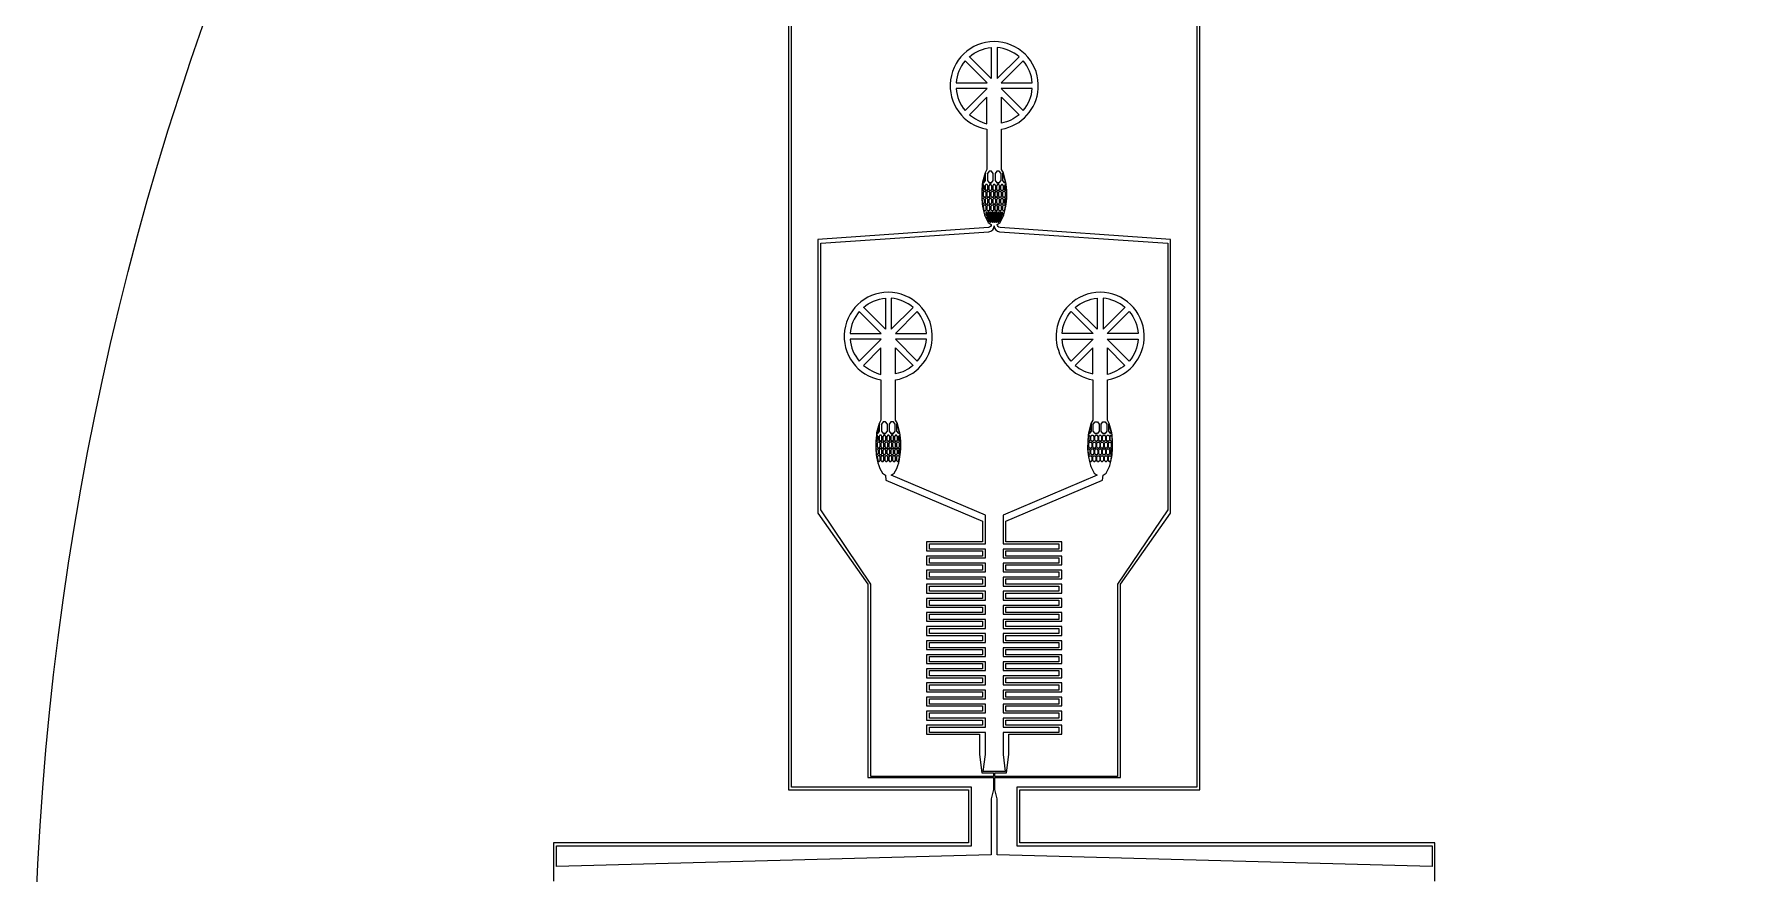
# Model space of a CAD drawing. Extents: x 4056 to 105656, y 4120 to 105720.
# Drawn here: x 4056 to 33033, y 57365 to 71659 of the extents above; entities that cross this region are included whole.
import ezdxf

# ---------------------------------------------------------------- set-up
doc = ezdxf.new("R2010")
doc.units = 13
doc.header["$MEASUREMENT"] = 0
doc.layers.add('Main Layer', color=7, linetype='Continuous', lineweight=0)

msp = doc.modelspace()

# ---------------------------------------------------------------- linework, layer by layer
for points in [[(16895, 72678), (16895, 58844), (16895, 58794), (18895, 58794), (19958, 58794), (19958, 58509), (19958, 57993), (19958, 57893), (19858, 57893), (19316, 57893), (12895, 57893), (12895, 57843), (12895, 57440), (12895, 57240)], [(27895, 57240), (27895, 57843), (27895, 57893), (21473, 57893), (20931, 57893), (20831, 57893), (20831, 57993), (20831, 58509), (20831, 58794), (21895, 58794), (23895, 58794), (23895, 58844), (23895, 72678)]]:
    msp.add_lwpolyline(points)
msp.add_lwpolyline([(23845, 72603), (23845, 58844), (21895, 58844), (20831, 58844), (20781, 58844), (20781, 58794), (20781, 57843), (21477, 57843), (27845, 57843), (27845, 57491), (20445, 57690), (20445, 58645), (20405, 58805), (20405, 59005), (22545, 59005), (22545, 62298), (23397, 63504), (23397, 68161), (20495, 68366, -0.387956), (20445, 68418), (20495, 68454), (20538, 68533), (20552, 68566), (20557, 68582), (20571, 68626), (20577, 68648), (20592, 68728), (20598, 68764), (20607, 68864), (20607, 68996), (20597, 69096), (20593, 69136), (20551, 69297), (20519, 69356), (20520, 70040, 0.347177), (21143, 70730, 2.252077), (20270, 70040), (20270, 69449), (20269, 69356), (20238, 69297), (20196, 69136), (20192, 69096), (20182, 68996), (20182, 68864), (20191, 68764), (20197, 68728), (20212, 68648), (20218, 68626), (20232, 68582), (20237, 68566), (20251, 68533), (20294, 68453), (20344, 68418, -0.3605), (20299, 68366), (17392, 68161), (17392, 63504), (18245, 62298), (18245, 59005), (20385, 59005), (20385, 58805), (20344, 58645), (20344, 57690), (12945, 57491), (12945, 57843), (19312, 57843), (20008, 57843), (20008, 58794), (20008, 58844), (19958, 58844), (18895, 58844), (16945, 58844), (16945, 72603)], format="xyb")
for points in [[(19972, 71273, -0.159174), (20345, 71428), (20345, 70900), (19970, 71275)], [(20445, 71428), (20445, 70900), (20817, 71273, 0.159174)], [(19901, 71202, 0.159174), (19746, 70830), (20274, 70830), (19900, 71204)], [(21043, 70830, 0.159174), (20888, 71202), (20515, 70830)], [(20274, 70730), (19746, 70730, 0.159174), (19901, 70357)], [(20888, 70357, 0.159174), (21043, 70730), (20515, 70730)], [(20270, 70584), (19972, 70286, 0.092093), (20270, 70131)], [(20817, 70286, -0.129437), (20520, 70142), (20520, 70584)], [(20595, 63370), (22237, 64069), (22247, 64152), (22297, 64187), (22340, 64267), (22355, 64299), (22360, 64316), (22373, 64360), (22379, 64382), (22395, 64462), (22401, 64498), (22410, 64598), (22409, 64730), (22400, 64830), (22395, 64870), (22353, 65031), (22322, 65090), (22322, 65182), (22322, 65774, -0.002617), (22322, 65774, 2.252077), (21449, 66464, 0.347177), (22072, 65774), (22072, 65090), (22041, 65031), (21999, 64870), (21994, 64830), (21985, 64730), (21984, 64598), (21993, 64498), (21999, 64462), (22014, 64382), (22020, 64360), (22034, 64316), (22039, 64299), (22053, 64267), (22096, 64188), (22096, 64187), (22147, 64152), (20545, 63471), (20545, 63035), (20545, 62985), (21495, 62985), (21495, 62895), (20545, 62895), (20545, 62795), (20545, 62745), (21495, 62745), (21495, 62655), (20545, 62655), (20545, 62555), (20545, 62505), (21495, 62505), (21495, 62415), (20545, 62415), (20545, 62315), (20545, 62265), (21495, 62265), (21495, 62175), (20545, 62175), (20545, 62075), (20545, 62025), (21495, 62025), (21495, 61935), (20545, 61935), (20545, 61835), (20545, 61785), (21495, 61785), (21495, 61695), (20545, 61695), (20545, 61595), (20545, 61545), (21495, 61545), (21495, 61455), (20545, 61455), (20545, 61355), (20545, 61305), (21495, 61305), (21495, 61215), (20545, 61215), (20545, 61115), (20545, 61065), (21495, 61065), (21495, 60975), (20545, 60975), (20545, 60875), (20545, 60825), (21495, 60825), (21495, 60735), (20545, 60735), (20545, 60635), (20545, 60585), (21495, 60585), (21495, 60495), (20545, 60495), (20545, 60395), (20545, 60345), (21495, 60345), (21495, 60255), (20545, 60255), (20545, 60155), (20545, 60105), (21495, 60105), (21495, 60015), (20545, 60015), (20545, 59915), (20545, 59865), (21495, 59865), (21495, 59775), (20545, 59775), (20545, 59675), (20545, 59400), (20582, 59106), (20385, 59106), (20207, 59106), (20244, 59400), (20244, 59675), (20244, 59775), (19294, 59775), (19294, 59865), (20244, 59865), (20244, 59915), (20244, 60015), (19294, 60015), (19294, 60105), (20244, 60105), (20244, 60155), (20244, 60255), (19294, 60255), (19294, 60345), (20244, 60345), (20244, 60395), (20244, 60495), (19294, 60495), (19294, 60585), (20244, 60585), (20244, 60635), (20244, 60735), (19294, 60735), (19294, 60825), (20244, 60825), (20244, 60875), (20244, 60975), (19294, 60975), (19294, 61065), (20244, 61065), (20244, 61115), (20244, 61215), (19294, 61215), (19294, 61305), (20244, 61305), (20244, 61355), (20244, 61455), (19294, 61455), (19294, 61545), (20244, 61545), (20244, 61595), (20244, 61695), (19294, 61695), (19294, 61785), (20244, 61785), (20244, 61835), (20244, 61935), (19294, 61935), (19294, 62025), (20244, 62025), (20244, 62075), (20244, 62175), (19294, 62175), (19294, 62265), (20244, 62265), (20244, 62315), (20244, 62415), (19294, 62415), (19294, 62505), (20244, 62505), (20244, 62555), (20244, 62655), (19294, 62655), (19294, 62745), (20244, 62745), (20244, 62795), (20244, 62895), (19294, 62895), (19294, 62985), (20244, 62985), (20244, 63035), (20244, 63471), (18642, 64152), (18693, 64187), (18693, 64188), (18736, 64267), (18750, 64299), (18755, 64316), (18769, 64360), (18775, 64382), (18790, 64462), (18796, 64498), (18805, 64598), (18804, 64730), (18795, 64830), (18790, 64870), (18748, 65031), (18717, 65090), (18717, 65774, 0.347177), (19340, 66464, 2.252077), (18467, 65774, -0.002617), (18467, 65774), (18467, 65182), (18467, 65090), (18436, 65031), (18394, 64870), (18389, 64830), (18380, 64730), (18379, 64598), (18388, 64498), (18394, 64462), (18410, 64382), (18416, 64360), (18429, 64316), (18434, 64299), (18449, 64267), (18492, 64187), (18542, 64152), (18552, 64069), (20194, 63370), (20194, 63015), (19244, 63015), (19244, 63015), (19244, 62865), (20194, 62865), (20194, 62775), (19244, 62775), (19244, 62775), (19244, 62625), (20194, 62625), (20194, 62535), (19244, 62535), (19244, 62535), (19244, 62385), (20194, 62385), (20194, 62295), (19244, 62295), (19244, 62295), (19244, 62145), (20194, 62145), (20194, 62055), (19244, 62055), (19244, 62055), (19244, 61905), (20194, 61905), (20194, 61815), (19244, 61815), (19244, 61815), (19244, 61665), (20194, 61665), (20194, 61575), (19244, 61575), (19244, 61575), (19244, 61425), (20194, 61425), (20194, 61335), (19244, 61335), (19244, 61335), (19244, 61185), (20194, 61185), (20194, 61095), (19244, 61095), (19244, 61095), (19244, 60945), (20194, 60945), (20194, 60855), (19244, 60855), (19244, 60855), (19244, 60705), (20194, 60705), (20194, 60615), (19244, 60615), (19244, 60615), (19244, 60465), (20194, 60465), (20194, 60375), (19244, 60375), (19244, 60375), (19244, 60225), (20194, 60225), (20194, 60135), (19244, 60135), (19244, 60135), (19244, 59985), (20194, 59985), (20194, 59895), (19244, 59895), (19244, 59895), (19244, 59745), (20145, 59745), (20145, 59400), (20185, 59086), (20385, 59086), (20385, 59025), (20295, 59025), (18295, 59025), (18295, 62298), (17442, 63564), (17442, 68101), (20304, 68291, 0.370989), (20395, 68393, 0.370989), (20485, 68291), (23347, 68101), (23347, 63564), (22495, 62298), (22495, 59025), (20405, 59025), (20405, 59086), (20605, 59086), (20645, 59400), (20645, 59745), (21545, 59745), (21545, 59895), (21545, 59895), (20595, 59895), (20595, 59985), (21545, 59985), (21545, 60135), (21545, 60135), (20595, 60135), (20595, 60225), (21545, 60225), (21545, 60375), (21545, 60375), (20595, 60375), (20595, 60465), (21545, 60465), (21545, 60615), (21545, 60615), (20595, 60615), (20595, 60705), (21545, 60705), (21545, 60855), (21545, 60855), (20595, 60855), (20595, 60945), (21545, 60945), (21545, 61095), (21545, 61095), (20595, 61095), (20595, 61185), (21545, 61185), (21545, 61335), (21545, 61335), (20595, 61335), (20595, 61425), (21545, 61425), (21545, 61575), (21545, 61575), (20595, 61575), (20595, 61665), (21545, 61665), (21545, 61815), (21545, 61815), (20595, 61815), (20595, 61905), (21545, 61905), (21545, 62055), (21545, 62055), (20595, 62055), (20595, 62145), (21545, 62145), (21545, 62295), (21545, 62295), (20595, 62295), (20595, 62385), (21545, 62385), (21545, 62535), (21545, 62535), (20595, 62535), (20595, 62625), (21545, 62625), (21545, 62775), (21545, 62775), (20595, 62775), (20595, 62865), (21545, 62865), (21545, 63015), (21545, 63015), (20595, 63015), (20595, 63370)], [(17944, 66564), (18471, 66564), (18097, 66938), (18098, 66936, 0.159174), (17944, 66564, -0.000083)], [(18169, 67007, -0.159174), (18542, 67162), (18542, 66634), (18168, 67008), (18169, 67007)], [(19015, 67007, 0.159174), (18642, 67162), (18642, 66634), (19015, 67007)], [(21774, 67007, -0.159174), (22147, 67162), (22147, 66634), (21774, 67007)], [(22620, 67007, 0.159174), (22247, 67162), (22247, 66634), (22621, 67008), (22620, 67007)], [(22845, 66564), (22318, 66564), (22692, 66938), (22691, 66936, -0.159174), (22845, 66564, 0.000083)], [(19240, 66564, 0.159174), (19086, 66936), (18713, 66564), (19240, 66564)], [(21549, 66564, -0.159174), (21703, 66936), (22076, 66564), (21549, 66564)], [(17944, 66464, 0.159174), (18098, 66091), (18471, 66464), (17944, 66464)], [(19240, 66464), (18713, 66464), (19086, 66091, 0.159174), (19240, 66464, 0.000176)], [(21549, 66464), (22076, 66464), (21703, 66091, -0.159174), (21549, 66464, -0.000176)], [(22845, 66464, -0.159174), (22691, 66091), (22318, 66464), (22845, 66464)], [(18467, 65865), (18467, 66318), (18169, 66020, 0.092093), (18467, 65865, -0.000995)], [(18717, 65876), (18717, 66318), (19015, 66020, -0.129437), (18717, 65876, -0.002246)], [(22072, 65876), (22072, 66318), (21774, 66020, 0.129437), (22072, 65876, 0.002246)], [(22322, 65865), (22322, 66318), (22620, 66020, -0.092093), (22322, 65865, 0.000995)]]:
    msp.add_lwpolyline(points, format="xyb", close=True)
for points in [[(20246, 69289), (20205, 69128), (20216, 69128), (20246, 69168)], [(20278, 69288), (20278, 69168), (20308, 69128), (20348, 69128), (20378, 69168), (20378, 69288), (20348, 69328), (20308, 69328)], [(20410, 69288), (20410, 69168), (20440, 69128), (20480, 69128), (20510, 69168), (20510, 69288), (20480, 69328), (20440, 69328)], [(20542, 69289), (20584, 69128), (20572, 69128), (20542, 69168)], [(20222, 69016), (20222, 69076), (20207, 69096), (20200, 69096), (20190, 68996), (20207, 68996)], [(20190, 68996), (20207, 68996)], [(20220, 68980), (20205, 68960), (20205, 68900), (20220, 68880), (20240, 68880), (20255, 68900), (20255, 68960), (20240, 68980)], [(20216, 69128), (20213, 69128)], [(20253, 69096), (20238, 69076), (20238, 69016), (20253, 68996), (20273, 68996), (20288, 69016), (20288, 69076), (20273, 69096)], [(20273, 68996), (20253, 68996)], [(20286, 68980), (20271, 68960), (20271, 68900), (20286, 68880), (20306, 68880), (20321, 68900), (20321, 68960), (20306, 68980)], [(20319, 69096), (20304, 69076), (20304, 69016), (20319, 68996), (20339, 68996), (20354, 69016), (20354, 69076), (20339, 69096)], [(20348, 69128), (20308, 69128)], [(20339, 68996), (20319, 68996)], [(20352, 68980), (20337, 68960), (20337, 68900), (20352, 68880), (20372, 68880), (20387, 68900), (20387, 68960), (20372, 68980)], [(20385, 69096), (20370, 69076), (20370, 69016), (20385, 68996), (20405, 68996), (20420, 69016), (20420, 69076), (20405, 69096)], [(20405, 68996), (20385, 68996)], [(20418, 68980), (20403, 68960), (20403, 68900), (20418, 68880), (20438, 68880), (20453, 68900), (20453, 68960), (20438, 68980)], [(20451, 69096), (20436, 69076), (20436, 69016), (20451, 68996), (20471, 68996), (20486, 69016), (20486, 69076), (20471, 69096)], [(20480, 69128), (20440, 69128)], [(20471, 68996), (20451, 68996)], [(20484, 68980), (20469, 68960), (20469, 68900), (20484, 68880), (20504, 68880), (20519, 68900), (20519, 68960), (20504, 68980)], [(20517, 69096), (20502, 69076), (20502, 69016), (20517, 68996), (20537, 68996), (20552, 69016), (20552, 69076), (20537, 69096)], [(20537, 68996), (20517, 68996)], [(20550, 68980), (20535, 68960), (20535, 68900), (20550, 68880), (20570, 68880), (20585, 68900), (20585, 68960), (20570, 68980)], [(20568, 69076), (20568, 69016), (20583, 68996), (20599, 68996), (20589, 69096), (20583, 69096)], [(20572, 69128), (20576, 69128)], [(20583, 68996), (20599, 68996)], [(20222, 68844), (20222, 68784), (20207, 68764), (20199, 68764), (20190, 68864), (20207, 68864)], [(20240, 68748), (20220, 68748), (20205, 68728), (20220, 68648), (20240, 68648), (20255, 68668), (20255, 68728)], [(20240, 68880), (20220, 68880)], [(20253, 68864), (20238, 68844), (20238, 68784), (20253, 68764), (20273, 68764), (20288, 68784), (20288, 68844), (20273, 68864)], [(20273, 68764), (20253, 68764)], [(20286, 68748), (20271, 68728), (20271, 68668), (20286, 68648), (20306, 68648), (20321, 68668), (20321, 68728), (20306, 68748)], [(20306, 68880), (20286, 68880)], [(20319, 68864), (20304, 68844), (20304, 68784), (20319, 68764), (20339, 68764), (20354, 68784), (20354, 68844), (20339, 68864)], [(20339, 68764), (20319, 68764)], [(20352, 68748), (20337, 68728), (20337, 68668), (20352, 68648), (20372, 68648), (20387, 68668), (20387, 68728), (20372, 68748)], [(20372, 68880), (20352, 68880)], [(20385, 68864), (20370, 68844), (20370, 68784), (20385, 68764), (20405, 68764), (20420, 68784), (20420, 68844), (20405, 68864)], [(20405, 68764), (20385, 68764)], [(20418, 68748), (20403, 68728), (20403, 68668), (20418, 68648), (20438, 68648), (20453, 68668), (20453, 68728), (20438, 68748)], [(20438, 68880), (20418, 68880)], [(20451, 68864), (20436, 68844), (20436, 68784), (20451, 68764), (20471, 68764), (20486, 68784), (20486, 68844), (20471, 68864)], [(20471, 68764), (20451, 68764)], [(20484, 68748), (20469, 68728), (20469, 68668), (20484, 68648), (20504, 68648), (20519, 68668), (20519, 68728), (20504, 68748)], [(20504, 68880), (20484, 68880)], [(20517, 68864), (20502, 68844), (20502, 68784), (20517, 68764), (20537, 68764), (20552, 68784), (20552, 68844), (20537, 68864)], [(20537, 68764), (20517, 68764)], [(20570, 68748), (20550, 68748), (20535, 68728), (20535, 68668), (20550, 68648), (20569, 68648), (20585, 68728)], [(20570, 68880), (20550, 68880)], [(20568, 68844), (20568, 68784), (20583, 68764), (20590, 68764), (20599, 68864), (20583, 68864)], [(20583, 68764), (20590, 68764)], [(20220, 68648), (20240, 68648)], [(20258, 68626), (20251, 68616), (20251, 68586), (20258, 68576), (20268, 68576), (20276, 68586), (20276, 68616), (20268, 68626)], [(20268, 68576), (20258, 68576)], [(20275, 68568), (20267, 68558), (20267, 68528), (20275, 68518), (20285, 68518), (20292, 68528), (20292, 68558), (20285, 68568)], [(20285, 68518), (20275, 68518)], [(20291, 68626), (20284, 68616), (20284, 68586), (20291, 68576), (20301, 68576), (20308, 68586), (20308, 68616), (20301, 68626)], [(20308, 68470), (20308, 68500), (20301, 68510), (20291, 68510), (20284, 68500), (20302, 68461)], [(20306, 68648), (20286, 68648)], [(20301, 68576), (20291, 68576)], [(20308, 68568), (20300, 68558), (20300, 68528), (20308, 68518), (20318, 68518), (20325, 68528), (20325, 68558), (20318, 68568)], [(20318, 68518), (20308, 68518)], [(20324, 68626), (20317, 68616), (20317, 68586), (20324, 68576), (20334, 68576), (20342, 68586), (20342, 68616), (20334, 68626)], [(20324, 68510), (20317, 68500), (20317, 68470), (20324, 68460), (20334, 68460), (20342, 68470), (20342, 68500), (20334, 68510)], [(20334, 68576), (20324, 68576)], [(20334, 68460), (20324, 68460)], [(20341, 68568), (20333, 68558), (20333, 68528), (20341, 68518), (20351, 68518), (20358, 68528), (20358, 68558), (20351, 68568)], [(20351, 68518), (20341, 68518)], [(20357, 68626), (20350, 68616), (20350, 68586), (20357, 68576), (20367, 68576), (20375, 68586), (20375, 68616), (20367, 68626)], [(20357, 68510), (20350, 68500), (20350, 68470), (20357, 68460), (20367, 68460), (20375, 68470), (20375, 68500), (20367, 68510)], [(20372, 68648), (20352, 68648)], [(20367, 68576), (20357, 68576)], [(20367, 68460), (20357, 68460)], [(20374, 68568), (20366, 68558), (20366, 68528), (20374, 68518), (20384, 68518), (20391, 68528), (20391, 68558), (20384, 68568)], [(20384, 68518), (20374, 68518)], [(20390, 68626), (20383, 68616), (20383, 68586), (20390, 68576), (20400, 68576), (20408, 68586), (20408, 68616), (20400, 68626)], [(20390, 68510), (20383, 68500), (20383, 68470), (20390, 68460), (20400, 68460), (20408, 68470), (20408, 68500), (20400, 68510)], [(20400, 68576), (20390, 68576)], [(20400, 68460), (20390, 68460)], [(20407, 68568), (20399, 68558), (20399, 68528), (20407, 68518), (20417, 68518), (20424, 68528), (20424, 68558), (20417, 68568)], [(20417, 68518), (20407, 68518)], [(20423, 68626), (20416, 68616), (20416, 68586), (20423, 68576), (20433, 68576), (20440, 68586), (20440, 68616), (20433, 68626)], [(20423, 68510), (20416, 68500), (20416, 68470), (20423, 68460), (20433, 68460), (20440, 68470), (20440, 68500), (20433, 68510)], [(20438, 68648), (20418, 68648)], [(20433, 68576), (20423, 68576)], [(20433, 68460), (20423, 68460)], [(20440, 68568), (20432, 68558), (20432, 68528), (20440, 68518), (20450, 68518), (20457, 68528), (20457, 68558), (20450, 68568)], [(20450, 68518), (20440, 68518)], [(20456, 68626), (20449, 68616), (20449, 68586), (20456, 68576), (20466, 68576), (20474, 68586), (20474, 68616), (20466, 68626)], [(20456, 68510), (20449, 68500), (20449, 68470), (20456, 68460), (20466, 68460), (20474, 68470), (20474, 68500), (20466, 68510)], [(20466, 68576), (20456, 68576)], [(20466, 68460), (20456, 68460)], [(20473, 68568), (20465, 68558), (20465, 68528), (20473, 68518), (20483, 68518), (20490, 68528), (20490, 68558), (20483, 68568)], [(20483, 68518), (20473, 68518)], [(20489, 68626), (20482, 68616), (20482, 68586), (20489, 68576), (20499, 68576), (20507, 68586), (20507, 68616), (20499, 68626)], [(20482, 68470), (20488, 68462), (20507, 68500), (20499, 68510), (20489, 68510), (20482, 68500)], [(20504, 68648), (20484, 68648)], [(20499, 68576), (20489, 68576)], [(20506, 68568), (20498, 68558), (20498, 68528), (20506, 68518), (20516, 68518), (20523, 68528), (20523, 68558), (20516, 68568)], [(20516, 68518), (20506, 68518)], [(20522, 68626), (20515, 68616), (20515, 68586), (20522, 68576), (20532, 68576), (20540, 68586), (20540, 68616), (20532, 68626)], [(20532, 68576), (20522, 68576)], [(20569, 68648), (20550, 68648)], [(18444, 65023), (18402, 64862), (18414, 64862), (18444, 64902)], [(18476, 65022), (18476, 64902), (18506, 64862), (18546, 64862), (18576, 64902), (18576, 65022), (18546, 65062), (18506, 65062)], [(18608, 65022), (18608, 64902), (18638, 64862), (18678, 64862), (18708, 64902), (18708, 65022), (18678, 65062), (18638, 65062)], [(18740, 65023), (18782, 64862), (18770, 64862), (18740, 64902)], [(22049, 65023), (22007, 64862), (22019, 64862), (22049, 64902)], [(22181, 65022), (22181, 64902), (22151, 64862), (22111, 64862), (22081, 64902), (22081, 65022), (22111, 65062), (22151, 65062)], [(22313, 65022), (22313, 64902), (22283, 64862), (22243, 64862), (22213, 64902), (22213, 65022), (22243, 65062), (22283, 65062)], [(22345, 65023), (22387, 64862), (22375, 64862), (22345, 64902)], [(18419, 64750), (18419, 64810), (18404, 64830), (18397, 64830), (18388, 64730), (18404, 64730)], [(18388, 64730), (18404, 64730)], [(18402, 64694), (18402, 64634), (18417, 64614), (18437, 64614), (18452, 64634), (18452, 64694), (18437, 64714), (18417, 64714)], [(18414, 64862), (18410, 64862)], [(18450, 64830), (18435, 64810), (18435, 64750), (18450, 64730), (18470, 64730), (18485, 64750), (18485, 64810), (18470, 64830)], [(18470, 64730), (18450, 64730)], [(18468, 64694), (18468, 64634), (18483, 64614), (18503, 64614), (18518, 64634), (18518, 64694), (18503, 64714), (18483, 64714)], [(18516, 64830), (18501, 64810), (18501, 64750), (18516, 64730), (18536, 64730), (18551, 64750), (18551, 64810), (18536, 64830)], [(18546, 64862), (18506, 64862)], [(18536, 64730), (18516, 64730)], [(18534, 64694), (18534, 64634), (18549, 64614), (18569, 64614), (18584, 64634), (18584, 64694), (18569, 64714), (18549, 64714)], [(18582, 64830), (18567, 64810), (18567, 64750), (18582, 64730), (18602, 64730), (18617, 64750), (18617, 64810), (18602, 64830)], [(18602, 64730), (18582, 64730)], [(18600, 64694), (18600, 64634), (18615, 64614), (18635, 64614), (18650, 64634), (18650, 64694), (18635, 64714), (18615, 64714)], [(18648, 64830), (18633, 64810), (18633, 64750), (18648, 64730), (18668, 64730), (18683, 64750), (18683, 64810), (18668, 64830)], [(18678, 64862), (18638, 64862)], [(18668, 64730), (18648, 64730)], [(18666, 64694), (18666, 64634), (18681, 64614), (18701, 64614), (18716, 64634), (18716, 64694), (18701, 64714), (18681, 64714)], [(18714, 64830), (18699, 64810), (18699, 64750), (18714, 64730), (18734, 64730), (18749, 64750), (18749, 64810), (18734, 64830)], [(18734, 64730), (18714, 64730)], [(18732, 64694), (18732, 64634), (18747, 64614), (18767, 64614), (18782, 64634), (18782, 64694), (18767, 64714), (18747, 64714)], [(18765, 64810), (18765, 64750), (18780, 64730), (18796, 64730), (18787, 64830), (18780, 64830)], [(18770, 64862), (18774, 64862)], [(18780, 64730), (18796, 64730)], [(22024, 64810), (22024, 64750), (22009, 64730), (21993, 64730), (22002, 64830), (22009, 64830)], [(22009, 64730), (21993, 64730)], [(22057, 64694), (22057, 64634), (22042, 64614), (22022, 64614), (22007, 64634), (22007, 64694), (22022, 64714), (22042, 64714)], [(22019, 64862), (22015, 64862)], [(22075, 64830), (22090, 64810), (22090, 64750), (22075, 64730), (22055, 64730), (22040, 64750), (22040, 64810), (22055, 64830)], [(22055, 64730), (22075, 64730)], [(22123, 64694), (22123, 64634), (22108, 64614), (22088, 64614), (22073, 64634), (22073, 64694), (22088, 64714), (22108, 64714)], [(22141, 64830), (22156, 64810), (22156, 64750), (22141, 64730), (22121, 64730), (22106, 64750), (22106, 64810), (22121, 64830)], [(22111, 64862), (22151, 64862)], [(22121, 64730), (22141, 64730)], [(22189, 64694), (22189, 64634), (22174, 64614), (22154, 64614), (22139, 64634), (22139, 64694), (22154, 64714), (22174, 64714)], [(22207, 64830), (22222, 64810), (22222, 64750), (22207, 64730), (22187, 64730), (22172, 64750), (22172, 64810), (22187, 64830)], [(22187, 64730), (22207, 64730)], [(22255, 64694), (22255, 64634), (22240, 64614), (22220, 64614), (22205, 64634), (22205, 64694), (22220, 64714), (22240, 64714)], [(22273, 64830), (22288, 64810), (22288, 64750), (22273, 64730), (22253, 64730), (22238, 64750), (22238, 64810), (22253, 64830)], [(22243, 64862), (22283, 64862)], [(22253, 64730), (22273, 64730)], [(22321, 64694), (22321, 64634), (22306, 64614), (22286, 64614), (22271, 64634), (22271, 64694), (22286, 64714), (22306, 64714)], [(22339, 64830), (22354, 64810), (22354, 64750), (22339, 64730), (22319, 64730), (22304, 64750), (22304, 64810), (22319, 64830)], [(22319, 64730), (22339, 64730)], [(22387, 64694), (22387, 64634), (22372, 64614), (22352, 64614), (22337, 64634), (22337, 64694), (22352, 64714), (22372, 64714)], [(22370, 64750), (22370, 64810), (22385, 64830), (22392, 64830), (22401, 64730), (22385, 64730)], [(22375, 64862), (22379, 64862)], [(22401, 64730), (22385, 64730)], [(18419, 64518), (18404, 64498), (18396, 64498), (18387, 64598), (18404, 64598), (18419, 64578)], [(18417, 64482), (18402, 64462), (18418, 64382), (18437, 64382), (18452, 64402), (18452, 64462), (18437, 64482)], [(18417, 64614), (18437, 64614)], [(18437, 64382), (18418, 64382)], [(18435, 64578), (18435, 64518), (18450, 64498), (18470, 64498), (18485, 64518), (18485, 64578), (18470, 64598), (18450, 64598)], [(18450, 64498), (18470, 64498)], [(18468, 64462), (18468, 64402), (18483, 64382), (18503, 64382), (18518, 64402), (18518, 64462), (18503, 64482), (18483, 64482)], [(18483, 64614), (18503, 64614)], [(18483, 64382), (18503, 64382)], [(18501, 64578), (18501, 64518), (18516, 64498), (18536, 64498), (18551, 64518), (18551, 64578), (18536, 64598), (18516, 64598)], [(18516, 64498), (18536, 64498)], [(18534, 64462), (18534, 64402), (18549, 64382), (18569, 64382), (18584, 64402), (18584, 64462), (18569, 64482), (18549, 64482)], [(18549, 64614), (18569, 64614)], [(18549, 64382), (18569, 64382)], [(18567, 64578), (18567, 64518), (18582, 64498), (18602, 64498), (18617, 64518), (18617, 64578), (18602, 64598), (18582, 64598)], [(18582, 64498), (18602, 64498)], [(18600, 64462), (18600, 64402), (18615, 64382), (18635, 64382), (18650, 64402), (18650, 64462), (18635, 64482), (18615, 64482)], [(18615, 64614), (18635, 64614)], [(18615, 64382), (18635, 64382)], [(18633, 64578), (18633, 64518), (18648, 64498), (18668, 64498), (18683, 64518), (18683, 64578), (18668, 64598), (18648, 64598)], [(18648, 64498), (18668, 64498)], [(18666, 64462), (18666, 64402), (18681, 64382), (18701, 64382), (18716, 64402), (18716, 64462), (18701, 64482), (18681, 64482)], [(18681, 64614), (18701, 64614)], [(18681, 64382), (18701, 64382)], [(18699, 64578), (18699, 64518), (18714, 64498), (18734, 64498), (18749, 64518), (18749, 64578), (18734, 64598), (18714, 64598)], [(18714, 64498), (18734, 64498)], [(18747, 64482), (18732, 64462), (18732, 64402), (18747, 64382), (18767, 64382), (18782, 64462), (18767, 64482)], [(18747, 64614), (18767, 64614)], [(18747, 64382), (18767, 64382)], [(18765, 64518), (18780, 64498), (18788, 64498), (18797, 64598), (18780, 64598), (18765, 64578)], [(18788, 64498), (18780, 64498)], [(22024, 64518), (22009, 64498), (22001, 64498), (21992, 64598), (22009, 64598), (22024, 64578)], [(22001, 64498), (22009, 64498)], [(22042, 64482), (22057, 64462), (22057, 64402), (22042, 64382), (22022, 64382), (22007, 64462), (22022, 64482)], [(22042, 64614), (22022, 64614)], [(22042, 64382), (22022, 64382)], [(22090, 64578), (22090, 64518), (22075, 64498), (22055, 64498), (22040, 64518), (22040, 64578), (22055, 64598), (22075, 64598)], [(22075, 64498), (22055, 64498)], [(22123, 64462), (22123, 64402), (22108, 64382), (22088, 64382), (22073, 64402), (22073, 64462), (22088, 64482), (22108, 64482)], [(22108, 64614), (22088, 64614)], [(22108, 64382), (22088, 64382)], [(22156, 64578), (22156, 64518), (22141, 64498), (22121, 64498), (22106, 64518), (22106, 64578), (22121, 64598), (22141, 64598)], [(22141, 64498), (22121, 64498)], [(22189, 64462), (22189, 64402), (22174, 64382), (22154, 64382), (22139, 64402), (22139, 64462), (22154, 64482), (22174, 64482)], [(22174, 64614), (22154, 64614)], [(22174, 64382), (22154, 64382)], [(22222, 64578), (22222, 64518), (22207, 64498), (22187, 64498), (22172, 64518), (22172, 64578), (22187, 64598), (22207, 64598)], [(22207, 64498), (22187, 64498)], [(22255, 64462), (22255, 64402), (22240, 64382), (22220, 64382), (22205, 64402), (22205, 64462), (22220, 64482), (22240, 64482)], [(22240, 64614), (22220, 64614)], [(22240, 64382), (22220, 64382)], [(22288, 64578), (22288, 64518), (22273, 64498), (22253, 64498), (22238, 64518), (22238, 64578), (22253, 64598), (22273, 64598)], [(22273, 64498), (22253, 64498)], [(22321, 64462), (22321, 64402), (22306, 64382), (22286, 64382), (22271, 64402), (22271, 64462), (22286, 64482), (22306, 64482)], [(22306, 64614), (22286, 64614)], [(22306, 64382), (22286, 64382)], [(22354, 64578), (22354, 64518), (22339, 64498), (22319, 64498), (22304, 64518), (22304, 64578), (22319, 64598), (22339, 64598)], [(22339, 64498), (22319, 64498)], [(22372, 64482), (22387, 64462), (22371, 64382), (22352, 64382), (22337, 64402), (22337, 64462), (22352, 64482)], [(22372, 64614), (22352, 64614)], [(22352, 64382), (22371, 64382)], [(22370, 64518), (22385, 64498), (22393, 64498), (22402, 64598), (22385, 64598), (22370, 64578)]]:
    msp.add_lwpolyline(points, close=True)
at = {"layer": 'Main Layer'}
msp.add_circle((54856, 54920), 50800, dxfattribs=at)

doc.saveas('drawing.dxf')
